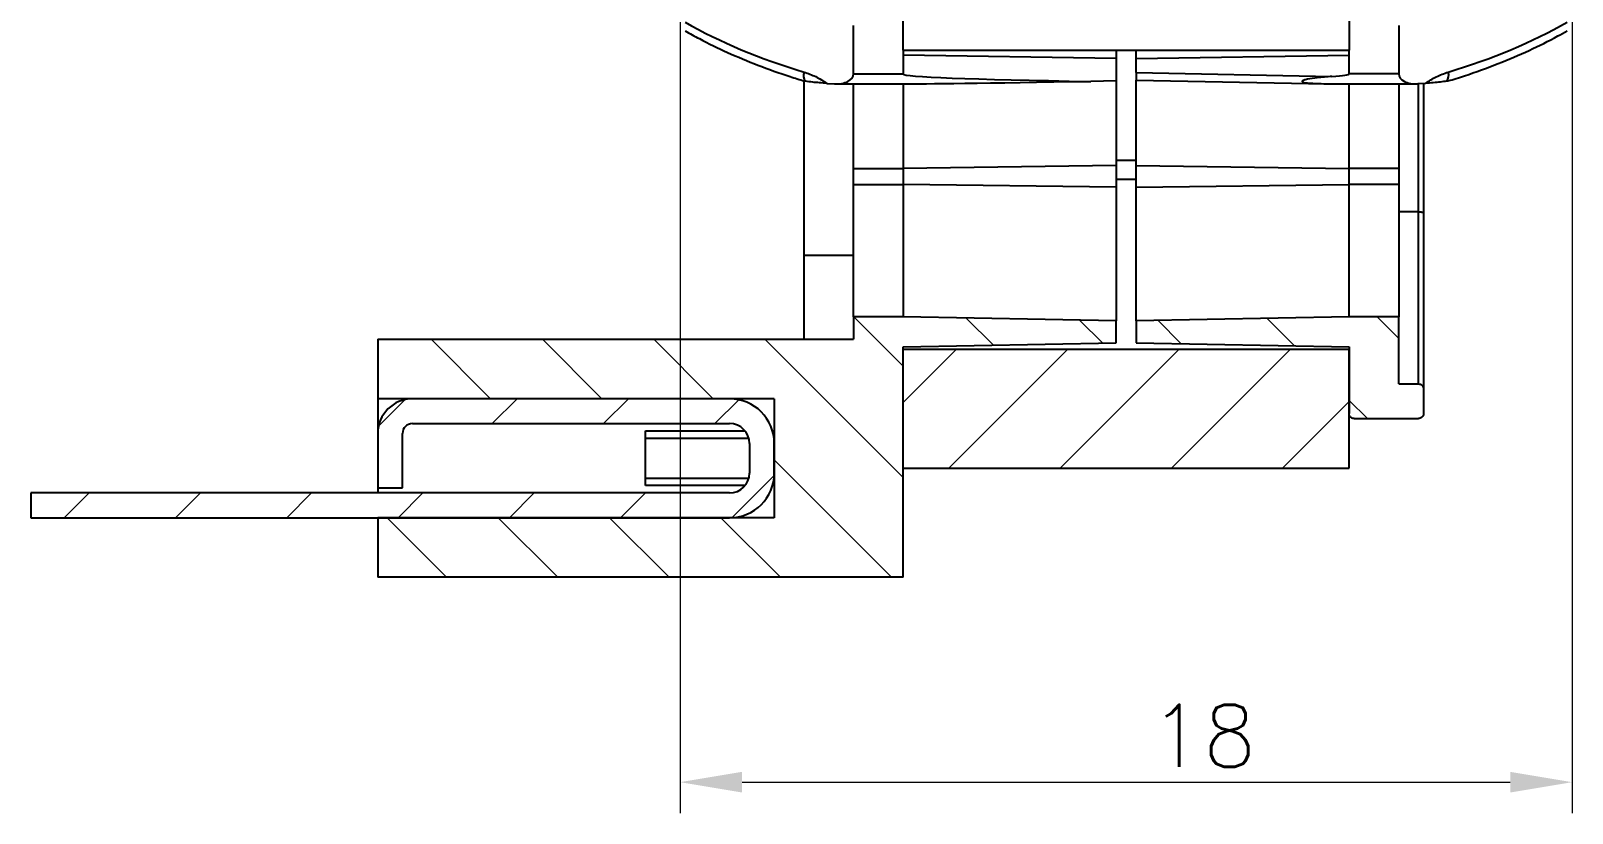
# Model space of a CAD drawing. Header units: millimetres. Extents: x 2517 to 6633, y 792 to 3241.
# Drawn here: x 3211.16 to 3242.26, y 1200.17 to 1215.95 of the extents above; entities that cross this region are included whole.
import ezdxf

# ---------------------------------------------------------------- set-up
doc = ezdxf.new("R2010")
doc.units = ezdxf.units.MM
doc.layers.add('填充', color=3, linetype='Continuous', lineweight=9)
doc.layers.add('尺寸标注', color=2, linetype='Continuous', lineweight=9)
doc.styles.add('st', font='txt.shx')
doc.dimstyles.new('st', dxfattribs={"dimscale": 0.5, "dimtxt": 2.5, "dimasz": 2.5, "dimexe": 1.25, "dimexo": 0, "dimtad": 1, "dimtoh": 1, "dimdsep": 46, "dimtxsty": 'st', "dimcen": 0, "dimclrd": 256, "dimclre": 256, "dimclrt": 3, "dimadec": 3, "dimazin": 2, "dimtfac": 1, "dimtmove": 0, "dimatfit": 1, "dimfxl": 1, "dimlwd": -1, "dimlwe": -1, "dimarcsym": 0})

# ---------------------------------------------------------------- blocks, each defined once
blk = doc.blocks.new('*D190')
at = {"layer": 'Defpoints', "color": 0, "ltscale": 0.1, "transparency": 16777216}
for p in [(3224.255, 1216.127), (3242.255, 1216.127), (3242.255, 1200.796)]:
    blk.add_point(p, dxfattribs=at)
at = {"layer": '尺寸标注', "ltscale": 0.1, "transparency": 16777216}
for p, q in [((3224.255, 1216.127), (3224.255, 1200.171)), ((3242.255, 1216.127), (3242.255, 1200.171)), ((3225.505, 1200.796), (3241.005, 1200.796))]:
    blk.add_line(p, q, dxfattribs=at)
for points in [[(3225.505, 1201.004), (3225.505, 1200.587), (3224.255, 1200.796)], [(3241.005, 1201.004), (3241.005, 1200.587), (3242.255, 1200.796)]]:
    blk.add_solid(points, dxfattribs=at)
at = {"layer": '尺寸标注', "color": 3, "ltscale": 0.1, "transparency": 16777216, "insert": (3234.808, 1201.733), "char_height": 1.25, "attachment_point": 5, "style": 'st'}
blk.add_mtext('18', dxfattribs=at)

msp = doc.modelspace()

# ---------------------------------------------------------------- hatches: boundary and pattern name
at = {"layer": '填充', "linetype": 'Continuous', "lineweight": 18}
h = msp.add_hatch(dxfattribs=at)
h.set_pattern_fill('ANSI31', color=256, scale=0.5, angle=90, style=0)
h.set_pattern_definition([(135, (3368.8732, 1042.1283), (-1.122532, -1.122532), [])])
edge = h.paths.add_edge_path(flags=0)
edge.add_line((3233.0555, 1209.6561), (3233.0555, 1210.106))
edge.add_spline(control_points=[(3233.0555, 1210.106), (3231.6222, 1210.131), (3230.1888, 1210.1561), (3228.7555, 1210.1811)], knot_values=[0.0000002, 0.0000002, 0.0000002, 0.0000002, 0.0043009, 0.0043009, 0.0043009, 0.0043009], weights=[1, 1, 1, 1], degree=3, periodic=0)
edge.add_line((3228.7555, 1210.1811), (3227.7555, 1210.1811))
edge.add_line((3227.7555, 1210.1811), (3227.7555, 1209.7306))
edge.add_line((3227.7555, 1209.7306), (3218.1555, 1209.7306))
edge.add_line((3218.1555, 1209.7306), (3218.1555, 1208.5306))
edge.add_line((3218.1555, 1208.5306), (3226.1555, 1208.5306))
edge.add_line((3226.1555, 1208.5306), (3226.1555, 1206.1306))
edge.add_line((3226.1555, 1206.1306), (3218.1555, 1206.1306))
edge.add_line((3218.1555, 1206.1306), (3218.1555, 1204.9306))
edge.add_line((3218.1555, 1204.9306), (3228.7555, 1204.9306))
edge.add_line((3228.7555, 1204.9306), (3228.7555, 1209.5811))
edge.add_spline(control_points=[(3228.7555, 1209.5811), (3230.1888, 1209.6061), (3231.6222, 1209.6311), (3233.0555, 1209.6561)], knot_values=[0.0000002, 0.0000002, 0.0000002, 0.0000002, 0.0043009, 0.0043009, 0.0043009, 0.0043009], weights=[1, 1, 1, 1], degree=3, periodic=0)
h = msp.add_hatch(dxfattribs=at)
h.set_pattern_fill('ANSI31', color=256, scale=0.5, angle=90, style=0)
h.set_pattern_definition([(135, (-114.1133, -71.202), (-1.122532, -1.122532), [])])
edge = h.paths.add_edge_path(flags=0)
edge.add_line((3238.7555, 1208.831), (3238.7555, 1210.1811))
edge.add_line((3238.7555, 1210.1811), (3237.7555, 1210.1811))
edge.add_spline(control_points=[(3237.7555, 1210.1811), (3236.3222, 1210.1561), (3234.8888, 1210.131), (3233.4555, 1210.106)], knot_values=[0.0000002, 0.0000002, 0.0000002, 0.0000002, 0.0043009, 0.0043009, 0.0043009, 0.0043009], weights=[1, 1, 1, 1], degree=3, periodic=0)
edge.add_line((3233.4555, 1210.106), (3233.4555, 1209.6561))
edge.add_spline(control_points=[(3233.4555, 1209.6561), (3234.8888, 1209.6311), (3236.3222, 1209.6061), (3237.7555, 1209.5811)], knot_values=[0.0000002, 0.0000002, 0.0000002, 0.0000002, 0.0043009, 0.0043009, 0.0043009, 0.0043009], weights=[1, 1, 1, 1], degree=3, periodic=0)
edge.add_line((3237.7555, 1209.5811), (3237.7555, 1208.231))
edge.add_spline(control_points=[(3237.7555, 1208.231), (3237.7555, 1208.2219), (3237.7568, 1208.2127), (3237.7592, 1208.204), (3237.7622, 1208.1932), (3237.7672, 1208.1828), (3237.7736, 1208.1736), (3237.78, 1208.1645), (3237.7881, 1208.1563), (3237.7972, 1208.1498), (3237.8063, 1208.1432), (3237.8166, 1208.1382), (3237.8274, 1208.135), (3237.8364, 1208.1324), (3237.846, 1208.131), (3237.8555, 1208.131)], knot_values=[0.0001628, 0.0001628, 0.0001628, 0.0001628, 0.0001903, 0.0001903, 0.0001903, 0.0002241, 0.0002241, 0.0002241, 0.000258, 0.000258, 0.000258, 0.0002919, 0.0002919, 0.0002919, 0.0003206, 0.0003206, 0.0003206, 0.0003206], weights=[1, 1, 1, 1, 1, 1, 1, 1, 1, 1, 1, 1, 1, 1, 1, 1], degree=3, periodic=0)
edge.add_line((3237.8555, 1208.131), (3239.1555, 1208.131))
edge.add_spline(control_points=[(3239.1555, 1208.131), (3239.1607, 1208.131), (3239.166, 1208.1314), (3239.1712, 1208.1322), (3239.1822, 1208.134), (3239.1931, 1208.1377), (3239.203, 1208.143), (3239.2128, 1208.1483), (3239.2219, 1208.1554), (3239.2294, 1208.1637), (3239.237, 1208.1719), (3239.2432, 1208.1816), (3239.2476, 1208.1919), (3239.2519, 1208.2022), (3239.2546, 1208.2134), (3239.2553, 1208.2246), (3239.2554, 1208.2267), (3239.2555, 1208.2289), (3239.2555, 1208.231)], knot_values=[0.0000052, 0.0000052, 0.0000052, 0.0000052, 0.0000209, 0.0000209, 0.0000209, 0.0000548, 0.0000548, 0.0000548, 0.0000886, 0.0000886, 0.0000886, 0.0001225, 0.0001225, 0.0001225, 0.0001564, 0.0001564, 0.0001564, 0.0001628, 0.0001628, 0.0001628, 0.0001628], weights=[1, 1, 1, 1, 1, 1, 1, 1, 1, 1, 1, 1, 1, 1, 1, 1, 1, 1, 1], degree=3, periodic=0)
edge.add_line((3239.2555, 1208.231), (3239.2555, 1208.731))
edge.add_spline(control_points=[(3239.2555, 1208.731), (3239.2555, 1208.731), (3239.2555, 1208.731), (3239.2555, 1208.7311), (3239.2555, 1208.7422), (3239.2536, 1208.7536), (3239.2499, 1208.7642), (3239.2461, 1208.7747), (3239.2406, 1208.7848), (3239.2336, 1208.7935), (3239.2266, 1208.8023), (3239.218, 1208.8099), (3239.2085, 1208.8158), (3239.199, 1208.8218), (3239.1883, 1208.8261), (3239.1774, 1208.8286), (3239.1702, 1208.8302), (3239.1629, 1208.831), (3239.1555, 1208.831)], knot_values=[0.0001679, 0.0001679, 0.0001679, 0.0001679, 0.0001679, 0.0001679, 0.0001679, 0.0002015, 0.0002015, 0.0002015, 0.0002351, 0.0002351, 0.0002351, 0.0002687, 0.0002687, 0.0002687, 0.0003022, 0.0003022, 0.0003022, 0.0003243, 0.0003243, 0.0003243, 0.0003243], weights=[1, 1, 1, 1, 1, 1, 1, 1, 1, 1, 1, 1, 1, 1, 1, 1, 1, 1, 1], degree=3, periodic=0)
edge.add_line((3239.1555, 1208.831), (3238.7555, 1208.831))
h = msp.add_hatch(dxfattribs=at)
h.set_pattern_fill('ANSI31', color=256, scale=0.5, style=0)
h.set_pattern_definition([(45, (-114.1133, -71.202), (-1.122532, 1.122532), [])])
h.paths.add_polyline_path([(3228.7555, 1209.5311), (3228.7555, 1207.131), (3237.7555, 1207.131), (3237.7555, 1209.5311)], flags=0)
h = msp.add_hatch(dxfattribs=at)
h.set_pattern_fill('ANSI31', color=256, scale=0.5, style=0)
h.set_pattern_definition([(45, (3368.8732, 1042.1283), (-1.122532, 1.122532), [])])
edge = h.paths.add_edge_path(flags=0)
edge.add_line((3218.1555, 1206.7306), (3218.6555, 1206.7306))
edge.add_line((3218.6555, 1206.7306), (3218.6555, 1207.8306))
edge.add_arc((3218.8555, 1207.8306), 0.2, 90.00004, 180, ccw=False)
edge.add_line((3218.8555, 1208.0306), (3225.2555, 1208.0306))
edge.add_arc((3225.2555, 1207.6306), 0.4, 0, 90, ccw=False)
edge.add_line((3225.6555, 1207.6306), (3225.6555, 1207.0306))
edge.add_arc((3225.2555, 1207.0306), 0.4, 270, 360, ccw=False)
edge.add_line((3225.2555, 1206.6306), (3211.1555, 1206.6306))
edge.add_line((3211.1555, 1206.6306), (3211.1555, 1206.1306))
edge.add_line((3211.1555, 1206.1306), (3225.2555, 1206.1306))
edge.add_arc((3225.2555, 1207.0306), 0.9, 270, 360)
edge.add_line((3226.1555, 1207.0306), (3226.1555, 1207.6306))
edge.add_arc((3225.2555, 1207.6306), 0.9, 0, 90)
edge.add_line((3225.2555, 1208.5306), (3218.8555, 1208.5306))
edge.add_arc((3218.8555, 1207.8306), 0.7, 90.00004, 180)
edge.add_line((3218.1555, 1207.8306), (3218.1555, 1206.7306))

# ---------------------------------------------------------------- linework, layer by layer
at = {"color": 7, "linetype": 'Continuous', "lineweight": 25}
for p, q in [((3227.7555, 1215.0827), (3227.7555, 1216.0639)), ((3228.7555, 1215.5607), (3228.7555, 1216.1607)), ((3237.7555, 1216.1607), (3237.7555, 1215.5607)), ((3238.7555, 1216.0639), (3238.7555, 1215.0827)), ((3228.7555, 1215.5607), (3228.7555, 1215.4639)), ((3228.7555, 1215.5607), (3237.7555, 1215.5607)), ((3228.7555, 1215.4639), (3228.7555, 1215.0827)), ((3233.0555, 1215.3963), (3228.7555, 1215.4639)), ((3233.0555, 1215.5607), (3233.0555, 1215.3963)), ((3233.0555, 1215.3963), (3233.0555, 1214.944)), ((3233.4555, 1215.3963), (3233.4555, 1215.5607)), ((3233.4555, 1215.3963), (3237.7555, 1215.4639)), ((3233.4555, 1215.1105), (3233.4555, 1215.3963)), ((3237.7555, 1215.4639), (3237.7555, 1215.5607)), ((3237.7555, 1215.0827), (3237.7555, 1215.4639)), ((3227.7555, 1215.0827), (3228.7555, 1215.0827)), ((3233.4555, 1215.1105), (3237.4087, 1215.0339)), ((3233.4555, 1215.1105), (3233.4555, 1214.9611)), ((3238.7555, 1215.0827), (3237.7555, 1215.0827)), ((3226.7555, 1214.9472), (3226.7555, 1211.427)), ((3227.2168, 1214.8933), (3227.3729, 1214.8838)), ((3227.4091, 1214.8827), (3228.8183, 1214.8827)), ((3227.7555, 1214.8581), (3227.748, 1214.8827)), ((3227.7555, 1213.1735), (3227.7555, 1214.8581)), ((3233.0555, 1214.944), (3232.5466, 1214.9341)), ((3233.0555, 1214.944), (3233.0555, 1213.2385)), ((3233.4555, 1214.9606), (3237.2862, 1214.8863)), ((3233.4555, 1213.2385), (3233.4555, 1214.9606)), ((3237.6927, 1214.8827), (3239.1019, 1214.8827)), ((3237.7555, 1213.1735), (3237.7555, 1214.8827)), ((3238.7577, 1214.8827), (3238.7555, 1214.8581)), ((3238.7555, 1214.8581), (3238.7555, 1213.1735)), ((3239.2942, 1214.8933), (3239.1381, 1214.8838)), ((3239.2555, 1214.891), (3239.2555, 1212.2781)), ((3233.0555, 1213.2385), (3228.7555, 1213.1735)), ((3233.0555, 1213.2385), (3233.0555, 1212.7991)), ((3233.4555, 1213.2385), (3237.7555, 1213.1735)), ((3233.4555, 1212.7991), (3233.4555, 1213.2385)), ((3227.7555, 1213.1735), (3228.7555, 1213.1735)), ((3227.7555, 1212.854), (3227.7555, 1213.1735)), ((3228.7555, 1213.1735), (3228.7555, 1212.854)), ((3238.7555, 1213.1735), (3237.7555, 1213.1735)), ((3237.7555, 1212.854), (3237.7555, 1213.1735)), ((3238.7555, 1213.1735), (3238.7555, 1212.854)), ((3227.7555, 1212.854), (3228.7555, 1212.854)), ((3227.7555, 1210.1811), (3227.7555, 1212.854)), ((3228.7555, 1212.854), (3228.7555, 1210.1811)), ((3233.0555, 1212.7991), (3228.7555, 1212.854)), ((3233.0555, 1212.7991), (3233.0555, 1210.106)), ((3233.4555, 1212.7991), (3237.7555, 1212.854)), ((3233.4555, 1210.106), (3233.4555, 1212.7991)), ((3237.7555, 1210.1811), (3237.7555, 1212.854)), ((3238.7555, 1212.854), (3237.7555, 1212.854)), ((3238.7555, 1212.854), (3238.7555, 1210.1811)), ((3239.1555, 1212.3045), (3238.7555, 1212.3045)), ((3239.1555, 1208.831), (3239.1555, 1212.3045)), ((3239.2555, 1212.2781), (3239.2555, 1208.731)), ((3226.7555, 1211.427), (3227.7555, 1211.427)), ((3226.7555, 1211.427), (3226.7555, 1209.7306)), ((3228.7555, 1210.1811), (3227.7555, 1210.1811)), ((3227.7555, 1210.1811), (3227.7555, 1209.7306)), ((3233.0555, 1210.106), (3228.7555, 1210.1811)), ((3233.0555, 1209.6561), (3233.0555, 1210.106)), ((3237.7555, 1210.1811), (3233.4555, 1210.106)), ((3233.4555, 1210.106), (3233.4555, 1209.6561)), ((3238.7555, 1210.1811), (3237.7555, 1210.1811)), ((3238.7555, 1208.831), (3238.7555, 1210.1811)), ((3218.1555, 1209.7306), (3218.1555, 1208.5306)), ((3218.1555, 1209.7306), (3227.7555, 1209.7306)), ((3228.7555, 1209.5811), (3233.0555, 1209.6561)), ((3228.7555, 1204.9306), (3228.7555, 1209.5811)), ((3228.7555, 1209.5311), (3237.7555, 1209.5311)), ((3228.7555, 1207.131), (3228.7555, 1209.5311)), ((3233.4555, 1209.6561), (3237.7555, 1209.5811)), ((3237.7555, 1209.5811), (3237.7555, 1208.231)), ((3237.7555, 1207.131), (3237.7555, 1209.5311)), ((3238.7555, 1208.831), (3239.1555, 1208.831)), ((3239.2555, 1208.731), (3239.2555, 1208.231)), ((3226.1555, 1208.5306), (3218.1555, 1208.5306)), ((3218.1555, 1208.5306), (3218.1555, 1207.8306)), ((3225.2555, 1208.5306), (3218.8555, 1208.5306)), ((3226.1555, 1208.5306), (3226.1555, 1206.1306)), ((3218.8555, 1208.0306), (3225.2555, 1208.0306)), ((3237.8555, 1208.131), (3239.1555, 1208.131)), ((3218.1555, 1207.8306), (3218.1555, 1206.7306)), ((3218.6555, 1206.7306), (3218.6555, 1207.8306)), ((3223.5555, 1207.8806), (3225.5678, 1207.8806)), ((3223.5555, 1207.7306), (3223.5555, 1207.8806)), ((3223.5555, 1206.9306), (3223.5555, 1207.7306)), ((3225.6555, 1207.6306), (3225.6555, 1207.0306)), ((3226.1201, 1207.8806), (3226.1555, 1207.8806)), ((3226.1555, 1207.0306), (3226.1555, 1207.6306)), ((3228.7555, 1207.131), (3237.7555, 1207.131)), ((3218.1555, 1206.7306), (3218.6555, 1206.7306)), ((3218.1555, 1206.7306), (3218.1555, 1206.6306)), ((3223.5555, 1206.7806), (3223.5555, 1206.9306)), ((3225.5677, 1206.7806), (3223.5555, 1206.7806)), ((3226.1555, 1206.7806), (3226.1201, 1206.7806)), ((3211.1555, 1206.6306), (3211.1555, 1206.1306)), ((3225.2555, 1206.6306), (3211.1555, 1206.6306)), ((3211.1555, 1206.1306), (3225.2555, 1206.1306)), ((3218.1555, 1206.1306), (3218.1555, 1204.9306)), ((3226.1555, 1206.1306), (3218.1555, 1206.1306)), ((3228.7555, 1204.9306), (3218.1555, 1204.9306))]:
    msp.add_line(p, q, dxfattribs=at)
at = {"color": 8, "linetype": 'Continuous', "lineweight": 25}
for p, q in [((3228.7555, 1214.8827), (3228.7555, 1213.1735)), ((3239.1555, 1212.3045), (3239.1555, 1214.8849)), ((3233.0555, 1213.3473), (3233.4555, 1213.3473)), ((3233.0555, 1212.9617), (3233.4555, 1212.9617)), ((3225.6428, 1207.7306), (3223.5555, 1207.7306)), ((3226.1555, 1207.7306), (3226.1499, 1207.7306)), ((3223.5555, 1206.9306), (3225.6428, 1206.9306)), ((3226.1499, 1206.9306), (3226.1555, 1206.9306))]:
    msp.add_line(p, q, dxfattribs=at)
at = {"color": 7, "linetype": 'Continuous', "lineweight": 25}
for centre, radius, start, end in [((3226.9338, 1215.0544), 0.1882, 159.10253, 218.76925), ((3239.5772, 1215.0544), 0.1882, 321.23131, 20.89734), ((3218.8555, 1207.8306), 0.7, 90.00004, 180), ((3225.2555, 1207.6306), 0.9, 0, 90), ((3218.8555, 1207.8306), 0.2, 90.00004, 180), ((3225.2555, 1207.6306), 0.4, 0, 90), ((3225.2555, 1207.0306), 0.9, 270, 0), ((3225.2555, 1207.0306), 0.4, 270, 0)]:
    msp.add_arc(centre, radius, start, end, dxfattribs=at)
for centre, major_axis, ratio, start_param, end_param in [((3231.3438, 1220.1306), (9.8994, 0), 0.5709522, 3.9286449, 4.2307345), ((3235.1672, 1220.1306), (9.8994, 0), 0.5709522, 5.1940435, 5.496133), ((3227.4091, 1215.0827), (0.3464, 0), 0.5773503, 4.6076692, 6.2831853), ((3240.2135, 1215.0827), (11.458, 0), 0.0174551, 3.1415927, 3.9793507), ((3226.2975, 1215.0827), (11.458, 0), 0.0174551, 6.0365261, 6.2831853), ((3239.1019, 1215.0827), (0.3464, 0), 0.5773503, 3.1415927, 4.8171087), ((3240.2135, 1215.0827), (11.458, 0.1989), 0.001824, 3.2462807, 3.979319), ((3226.2975, 1215.0827), (11.458, -0.1989), 0.001824, 6.0365577, 6.1784972)]:
    msp.add_ellipse(centre, major_axis=major_axis, ratio=ratio, start_param=start_param, end_param=end_param, dxfattribs=at)
for points, knots in [([(3224.3566, 1215.9535), (3224.4523, 1215.9004), (3224.7334, 1215.7442), (3225.2208, 1215.5086), (3225.8325, 1215.2532), (3226.3514, 1215.068), (3226.6671, 1214.9711), (3226.7622, 1214.9419)], [0, 0, 0, 0, 0.1241596, 0.3647621, 0.6176894, 0.8849178, 1, 1, 1, 1]), ([(3239.7487, 1214.942), (3239.8607, 1214.9765), (3240.2005, 1215.0812), (3240.7496, 1215.2804), (3241.3787, 1215.5483), (3241.8412, 1215.7781), (3242.0926, 1215.9189), (3242.1544, 1215.9535)], [0, 0, 0, 0, 0.1356186, 0.4115352, 0.6731795, 0.9197079, 1, 1, 1, 1]), ([(3226.758, 1215.1215), (3226.8373, 1215.0939), (3226.9977, 1215.038), (3227.1432, 1214.9419), (3227.2168, 1214.8933)], [0, 0, 0, 0, 0.49414883, 1, 1, 1, 1]), ([(3239.2942, 1214.8933), (3239.366, 1214.9409), (3239.5114, 1215.0371), (3239.6719, 1215.0932), (3239.753, 1215.1215)], [0, 0, 0, 0, 0.4942481, 1, 1, 1, 1]), ([(3226.7871, 1214.9365), (3226.7779, 1214.9379), (3226.7675, 1214.9396), (3226.7627, 1214.9414), (3226.7621, 1214.9417)], [0, 0, 0, 0, 0.87891297, 1, 1, 1, 1]), ([(3227.2168, 1214.8933), (3227.1165, 1214.9009), (3226.9536, 1214.9133), (3226.8333, 1214.93), (3226.7871, 1214.9365)], [0, 0, 0, 0, 0.6154025, 1, 1, 1, 1]), ([(3237.4087, 1215.0339), (3237.309, 1215.0261), (3237.1441, 1215.0133), (3236.9643, 1214.9887), (3236.8769, 1214.9688), (3236.8454, 1214.9595), (3236.8265, 1214.9521), (3236.8145, 1214.9451), (3236.8091, 1214.9402), (3236.8068, 1214.9354), (3236.8072, 1214.9314), (3236.8105, 1214.9268), (3236.8218, 1214.9196), (3236.8741, 1214.905), (3237.0723, 1214.8888), (3237.2624, 1214.8865), (3237.4087, 1214.8847)], [0, 0, 0, 0, 0.2402458, 0.397482, 0.4355172, 0.4573922, 0.4780245, 0.486006, 0.4940553, 0.4985895, 0.5031467, 0.5083707, 0.5169155, 0.5417751, 0.6474197, 1, 1, 1, 1]), ([(3239.7239, 1214.9365), (3239.6397, 1214.9253), (3239.5151, 1214.9087), (3239.3482, 1214.8971), (3239.2942, 1214.8933)], [0, 0, 0, 0, 0.6759665, 1, 1, 1, 1]), ([(3239.7488, 1214.9417), (3239.7484, 1214.9415), (3239.744, 1214.9396), (3239.7334, 1214.938), (3239.7239, 1214.9365)], [0, 0, 0, 0, 0.1047967, 1, 1, 1, 1]), ([(3239.1555, 1212.3045), (3239.1656, 1212.3043), (3239.1858, 1212.3038), (3239.213, 1212.3001), (3239.2355, 1212.2945), (3239.2512, 1212.2871), (3239.2554, 1212.2813), (3239.2555, 1212.2782), (3239.2555, 1212.2781)], [0, 0, 0, 0, 0.17843826, 0.35650748, 0.54406278, 0.75617657, 0.98738888, 1, 1, 1, 1]), ([(3239.1555, 1208.831), (3239.1629, 1208.8305), (3239.1814, 1208.8293), (3239.2095, 1208.8174), (3239.2351, 1208.7947), (3239.2517, 1208.7648), (3239.2555, 1208.7422), (3239.2555, 1208.731), (3239.2555, 1208.731)], [0, 0, 0, 0, 0.141026, 0.3557062, 0.5703899, 0.7850866, 0.9997856, 1, 1, 1, 1]), ([(3237.8555, 1208.131), (3237.846, 1208.1318), (3237.8253, 1208.1335), (3237.796, 1208.1483), (3237.7721, 1208.1725), (3237.7579, 1208.2016), (3237.7562, 1208.2219), (3237.7555, 1208.231)], [0, 0, 0, 0, 0.1817956, 0.3964467, 0.6111041, 0.8257647, 1, 1, 1, 1]), ([(3239.2555, 1208.231), (3239.2555, 1208.2289), (3239.2552, 1208.2155), (3239.2493, 1208.1912), (3239.2309, 1208.1624), (3239.2039, 1208.1414), (3239.1772, 1208.132), (3239.1607, 1208.1312), (3239.1555, 1208.131)], [0, 0, 0, 0, 0.04090529, 0.25557105, 0.47023542, 0.68489721, 0.89955001, 1, 1, 1, 1])]:
    msp.add_open_spline(points, degree=3, knots=knots, dxfattribs=at)

# ---------------------------------------------------------------- dimensions: what is measured, and where the dimension line sits
at = {"layer": '尺寸标注', "ltscale": 0.1}
dim = msp.add_linear_dim(base=(3242.2555, 1200.7956), p1=(3224.2555, 1216.1273), p2=(3242.2555, 1216.1273), dimstyle='st', override={"dimtol": 0, "dimlim": 0, "dimtp": 0, "dimtm": 0, "dimtfac": 1, "dimtdec": 3, "dimtolj": 0, "dimtzin": 8}, dxfattribs=at)
dim.commit()
dim.dimension.update_dxf_attribs({"geometry": '*D190', "text_midpoint": (3234.8075, 1200.7956), "dimtype": 160})

doc.saveas('drawing.dxf')
